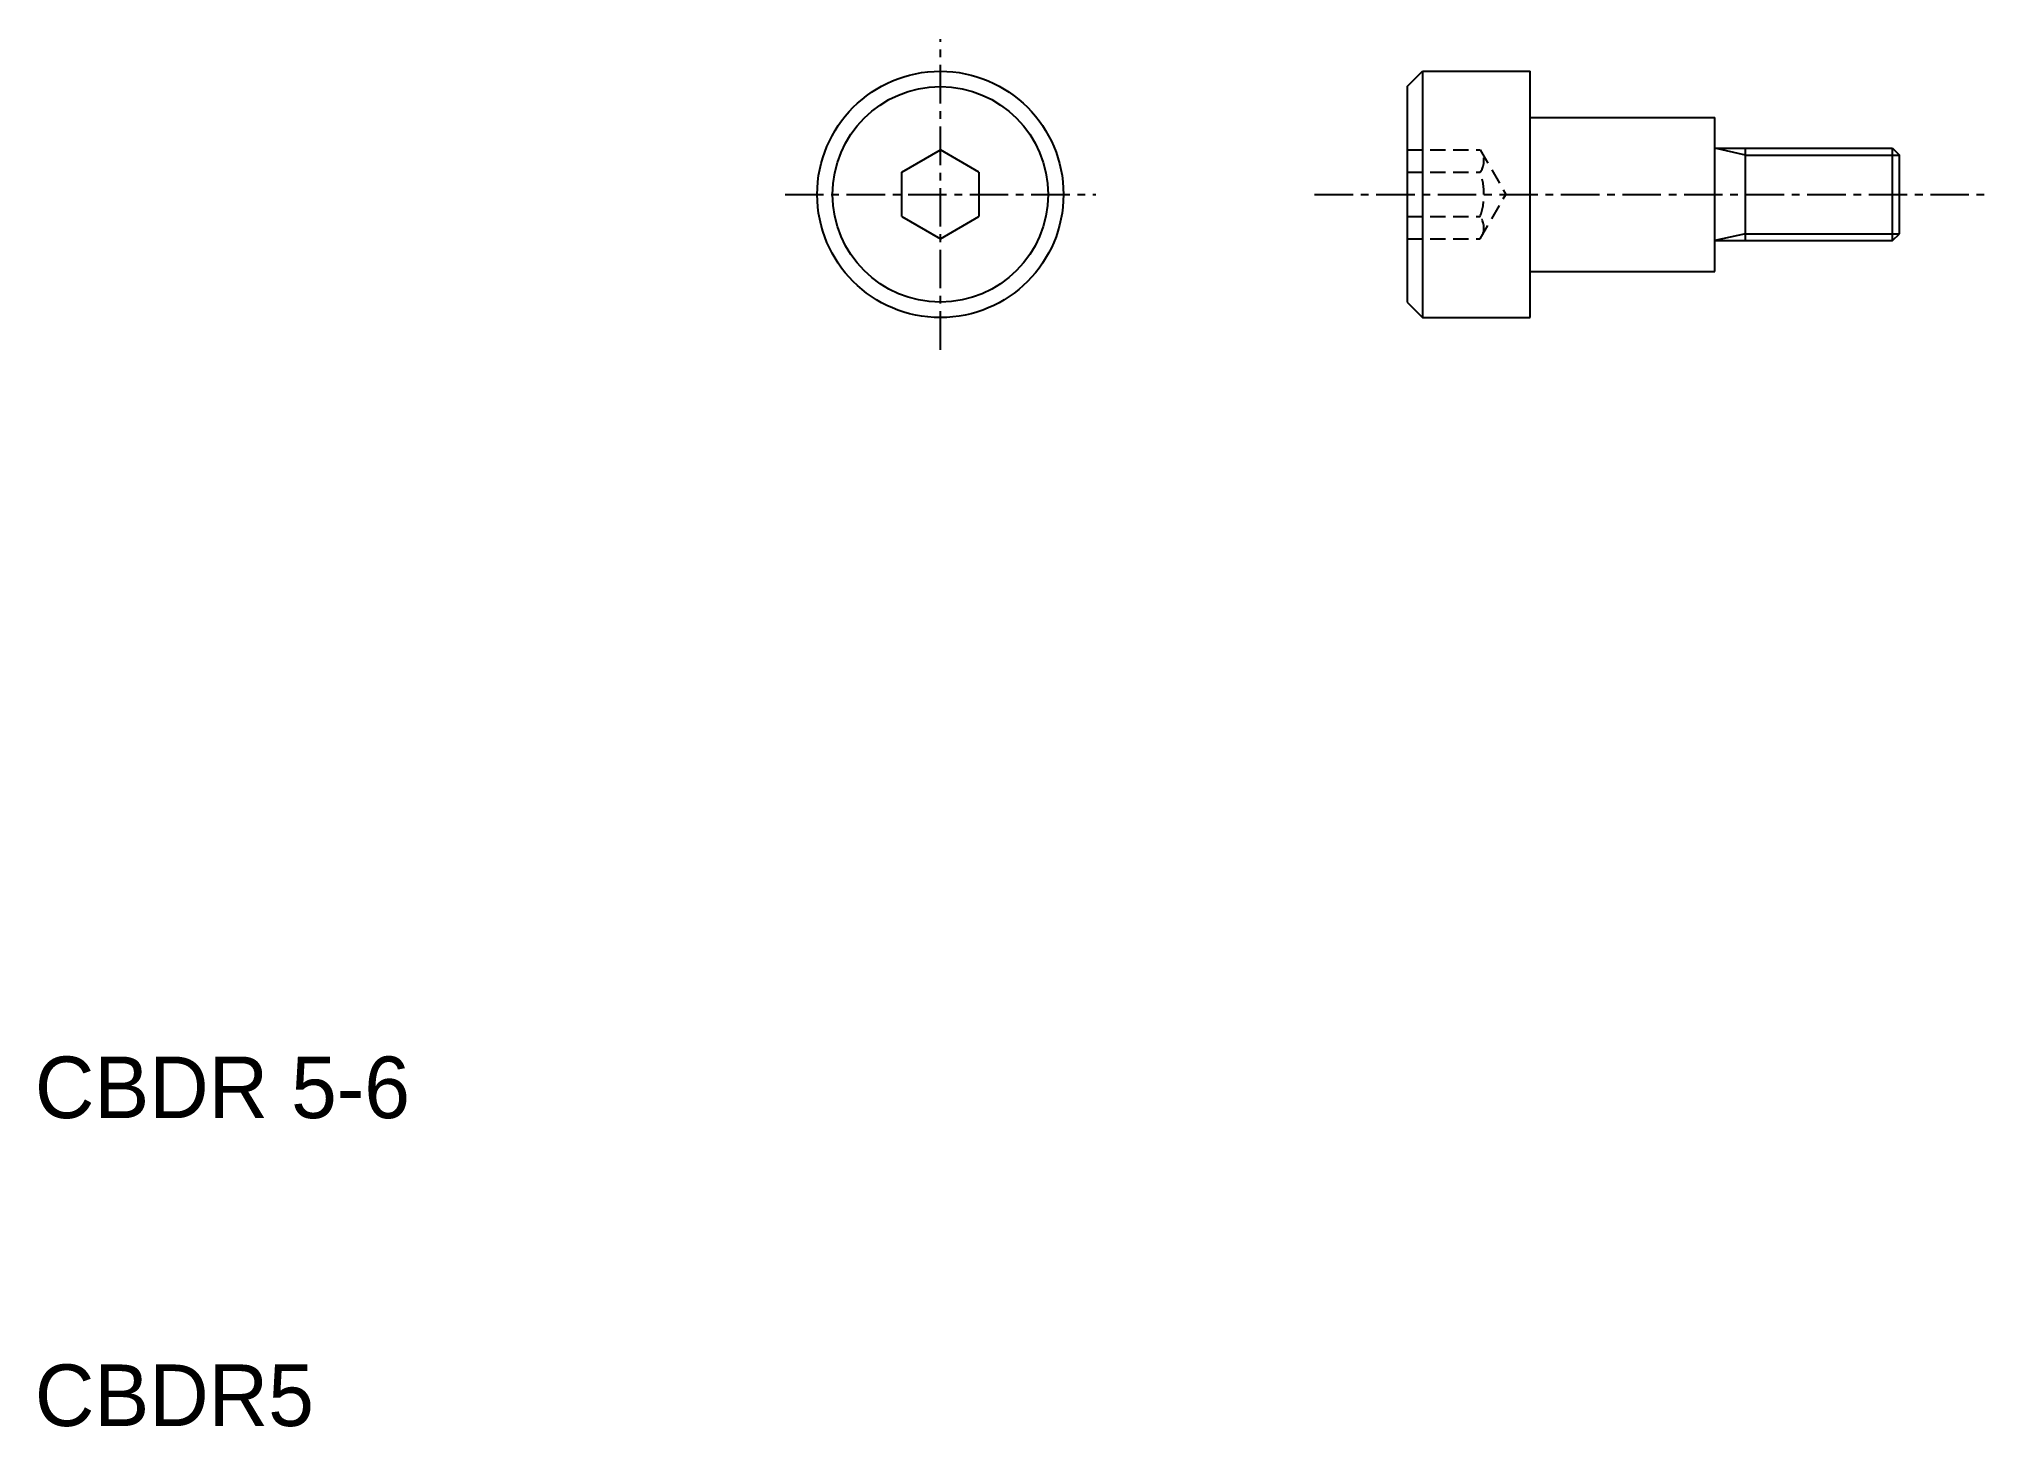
# Model space of a CAD drawing. Extents: x 77.9 to 141.4, y 67.2 to 112.2.
import ezdxf

# ---------------------------------------------------------------- set-up
doc = ezdxf.new("R2010")
doc.units = 0
doc.linetypes.add('CENTER', pattern=[2, 1.25, -0.25, 0.25, -0.25])
doc.linetypes.add('DASHED', pattern=[0.75, 0.5, -0.25])
doc.layers.get('0').update_dxf_attribs({"linetype": 'CONTINUOUS'})
doc.layers.add('CENTER', color=1, linetype='CENTER')

msp = doc.modelspace()

# ---------------------------------------------------------------- linework, layer by layer
at = {"color": 7, "linetype": 'CONTINUOUS'}
for p, q in [((122.355, 110.68), (122.855, 111.18)), ((122.855, 111.18), (126.355, 111.18)), ((122.855, 111.18), (122.855, 103.18)), ((126.355, 109.68), (126.355, 111.18)), ((122.355, 110.68), (122.355, 103.68)), ((126.355, 104.68), (126.355, 109.68)), ((126.355, 109.68), (132.355, 109.68)), ((132.355, 108.68), (132.355, 109.68)), ((105.946, 107.901), (107.196, 108.623)), ((108.446, 107.901), (107.196, 108.623)), ((132.355, 108.68), (138.13, 108.68)), ((132.355, 105.68), (132.355, 108.68)), ((133.355, 105.68), (133.355, 108.68)), ((138.13, 108.68), (138.355, 108.455)), ((138.13, 105.68), (138.13, 108.68)), ((105.946, 106.458), (105.946, 107.901)), ((108.446, 107.901), (108.446, 106.458)), ((138.355, 105.905), (138.355, 108.455)), ((105.946, 106.458), (107.196, 105.736)), ((107.196, 105.736), (108.446, 106.458)), ((132.355, 105.68), (138.13, 105.68)), ((132.355, 104.68), (132.355, 105.68)), ((138.13, 105.68), (138.355, 105.905)), ((126.355, 104.68), (132.355, 104.68)), ((126.355, 103.18), (126.355, 104.68)), ((122.355, 103.68), (122.855, 103.18)), ((122.855, 103.18), (126.355, 103.18))]:
    msp.add_line(p, q, dxfattribs=at)
at = {"color": 3, "linetype": 'DASHED'}
for p, q in [((122.355, 108.623), (124.73, 108.623)), ((124.73, 108.623), (125.563, 107.18)), ((122.355, 107.901), (124.73, 107.901)), ((124.73, 105.736), (125.563, 107.18)), ((122.355, 106.458), (124.73, 106.458)), ((122.355, 105.736), (124.73, 105.736))]:
    msp.add_line(p, q, dxfattribs=at)
at = {"color": 3, "linetype": 'CONTINUOUS'}
for p, q in [((133.355, 108.455), (132.355, 108.68)), ((133.355, 108.455), (138.355, 108.455)), ((133.355, 105.905), (132.355, 105.68)), ((133.355, 105.905), (138.355, 105.905))]:
    msp.add_line(p, q, dxfattribs=at)
at = {"color": 7, "linetype": 'CONTINUOUS'}
for radius in [4, 3.5]:
    msp.add_circle((107.196, 107.18), radius, dxfattribs=at)
at = {"color": 3, "linetype": 'DASHED'}
for centre, radius, start, end in [((124.272, 108.262), 0.583, 321.78679, 21.78679), ((122.709, 107.18), 2.146, 0, 19.65286), ((122.709, 107.18), 2.146, 340.34714, 0), ((124.272, 106.097), 0.583, 338.21321, 38.21321)]:
    msp.add_arc(centre, radius, start, end, dxfattribs=at)
at = {"layer": 'CENTER', "color": 1, "linetype": 'CENTER'}
for p, q in [((107.196, 102.134), (107.196, 112.225)), ((102.151, 107.18), (112.242, 107.18)), ((119.355, 107.18), (141.355, 107.18))]:
    msp.add_line(p, q, dxfattribs=at)

# ---------------------------------------------------------------- texts
at = {"color": 7, "linetype": 'CONTINUOUS'}
for s, p in [('CBDR 5-6', (77.784, 77.18)), ('CBDR5', (77.784, 67.18))]:
    msp.add_text(s, height=2, dxfattribs=at).set_placement(p)

doc.saveas('drawing.dxf')
